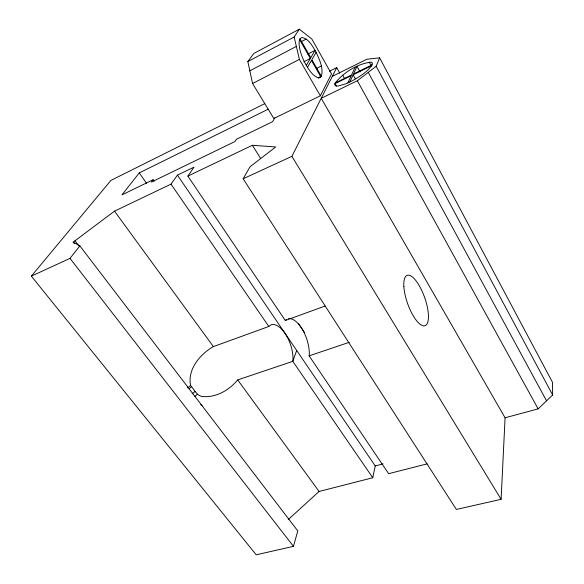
<?xml version="1.0" encoding="UTF-8"?>
<svg xmlns="http://www.w3.org/2000/svg" width="584" height="584" viewBox="0 0 584 584"><rect width="100%" height="100%" fill="white"/><g stroke="black" fill="none" stroke-linecap="round" stroke-linejoin="round"><path stroke-width="0.88" d="M325.164 306.009L285.284 320.492L187.866 176.098L252.368 145.285L275.714 146.964L250.098 166.703L243.134 178.762L456.381 509.452L501.116 499.32L505.08 417.786L321.229 98.294L357.342 80.745L376.169 66.262L379.615 57.838L366.81 59.254L332.325 76.343M427.094 463.871L388.645 473.69L309.133 355.846L309.279 354.817A24.922 11.607 70.9 0 0 302.746 330.055A24.922 11.607 70.9 0 0 288.554 318.616M288.284 519.541L319.098 491.458L372.774 477.749L375.22 465.937L177.427 175.127L194.041 167.126L187.866 176.098M264.786 103.638L110.894 180.412L31.346 276.144L256.186 554.8L293.46 546.354L297.789 530.922L79.862 245.901L73.183 242.141L114.515 211.138L171.024 184.142L177.427 175.127M296.672 350.451L292.796 361.35L237.703 379.921C229.541 389.616 217.503 397.054 204.495 396.646C197.034 397.127 194.706 389.973 190.552 385.447C187.384 369.249 200.115 354.174 213.379 346.604L268.822 326.471L270.691 324.989A24.674 11.921 70.9 0 1 285.788 334.486A24.674 11.921 70.9 0 1 292.956 360.335L292.796 361.35L372.774 477.749M349.831 81.994L353.116 74.81L371.679 65.663L372.402 62.962L371.168 62.123C357.262 63.795 343.699 72.35 335.012 83.227L334.756 84.921L335.771 85.885L338.012 86.045L345.553 83.906L350.349 81.745A21.812 5.19 -30.8 0 0 364.744 72.745L368.387 69.635L371.679 65.663M347.882 82.928L351.203 75.716L334.99 83.665L336.333 86.052M355.072 67.321L351.561 74.942L335.172 82.986M243.134 178.762L291.898 156.344L336.734 67.613L339.844 73.19M320.346 95.805L331.5 73.949L311.827 38.989L299.307 29.2L253.792 53.48L247.842 61.575L252.573 83.512L273.823 118.494L320.346 95.805L299.395 59.378L294.154 37.011L299.307 29.2M307.439 67.357L311.454 60.407L320.791 76.803L319.718 77.774L317.579 77.687C312.243 75.11 308.921 69.832 305.994 64.882A22.09 7.388 64.8 0 1 299.782 49.1L299.088 44.574L299.212 40.982L300.132 38.573L301.775 37.5C309.046 38.624 312.695 46.611 316.127 52.319C319.536 59.692 323.806 68.291 321.229 76.511L318.346 78.022M316.127 52.319L311.885 59.663L321.317 76.241M306.293 65.401L310.345 58.458L299.694 39.734M274.823 117.88L272.567 121.706L236.418 139.262L234.972 141.518L151.365 182.077L153.103 179.755L154.118 181.208M268.414 109.098L139.262 172.915L121.947 194.888L153.103 179.755M31.346 276.144L70 258.369L79.862 245.901M505.08 417.786L538.141 408.88L552.654 394.966L552.471 382.279L379.615 57.838M192.238 393.813L195.209 391.331M194.954 396.31L197.319 394.331M189.179 388.645L191.567 386.659M187.617 387.893L190.552 385.447M285.284 320.492L286.488 319.514M247.842 61.575L294.154 37.011M301.337 41.625L306.111 39.121M249.835 70.803L296.358 46.421M307.856 54.071L315.09 50.334L310.783 57.714L300.037 38.829M252.573 83.512L299.395 59.378M303.921 61.751L310.345 58.458M316.513 68.43L321.346 65.992M329.464 71.255L336.734 67.613M318.871 77.46L320.499 76.65M372.198 64.809L353.488 73.993L356.999 66.313L360.051 71.905M309.133 355.846L349.232 342.326M375.22 465.937L383.053 463.886M200.765 404.675L202.093 405.771M70 258.369L293.46 546.354M73.183 242.141L74.292 243.586M74.986 240.791L78.847 245.835M114.515 211.138L213.379 346.604M237.703 379.921L319.098 491.458M139.262 172.915L146.562 183.347M171.024 184.142L268.822 326.471M298.417 323.434L304.483 332.522M252.368 145.285L260.588 158.373M291.898 156.344L501.116 499.32M342.691 75.19L344.465 78.373M357.342 80.745L538.141 408.88M353.116 74.81L355.313 78.803M368.241 72.358L546.544 400.828M369.263 62.108L370.993 65.313M376.169 66.262L552.654 394.966M403.851 286.591A26.711 9.045 70.5 0 0 423.393 325.828A26.711 9.045 70.5 0 0 421.108 289.124A26.711 9.045 70.5 0 0 403.851 286.591"/></g></svg>
